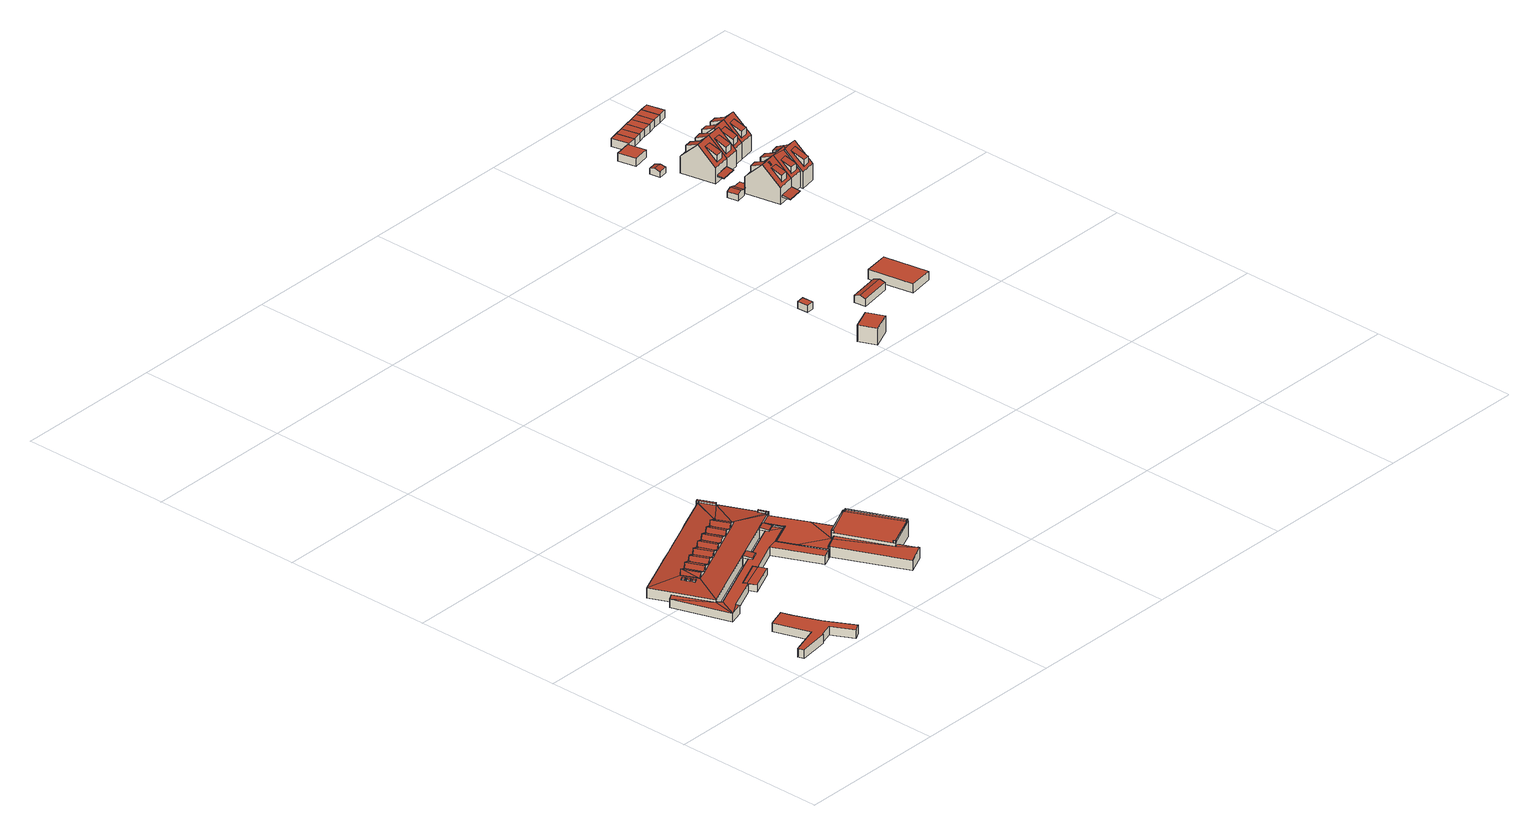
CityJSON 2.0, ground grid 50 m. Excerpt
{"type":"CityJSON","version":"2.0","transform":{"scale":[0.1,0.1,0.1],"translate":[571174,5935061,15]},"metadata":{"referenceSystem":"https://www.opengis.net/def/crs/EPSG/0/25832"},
"CityObjects":{
"building1":{"type":"Building","attributes":{"Grundfläche 2D":"453.579138","Grundhöhe NN":"16.994"},"children":["building1-1","building1-2"],"geometry":[{"type":"Solid","lod":"3","boundaries":[[[[0,1,2,3]],[[4,5,6]],[[5,7,8,9]],[[10,11,12,13]],[[14,15,16]],[[15,17,16]],[[18,19,20,21,22,23,24,0,3,25,4,6,5,9,10,13,16,17,26,27]],[[28,29,15]],[[29,17,15]],[[30,26,17]],[[31,32,33,34,35,36,37,38,39,40,41,42,43]],[[0,24,44,45]],[[1,0,45,46]],[[2,1,46,47]],[[3,2,47,48]],[[49,4,25,3,48,50]],[[7,5,4,49,51]],[[8,7,51,52]],[[9,8,52,53]],[[10,9,53,54]],[[11,10,54,55]],[[12,11,55,56]],[[13,12,56,57]],[[16,13,57,58]],[[14,16,58,59]],[[15,14,59,60]],[[28,15,60,61]],[[29,28,61,62]],[[17,29,62,63]],[[30,17,63,64]],[[26,30,64,65]],[[27,26,65,66]],[[18,27,66,67]],[[20,19,18,67,68]],[[21,20,68,69]],[[24,23,70,44]],[[23,22,21,69,70]],[[33,71,72,73,35,34]],[[73,74,36,35]],[[74,75,37,36]],[[75,76,38,37]],[[76,77,39,38]],[[77,78,40,39]],[[78,79,41,40]],[[79,80,42,41]],[[80,81,43,42]],[[81,82,31,43]],[[82,83,32,31]],[[83,71,33,32]],[[63,62,61,60,59,58,57,56,55,54,53,52,51,49,50,48,47,46,45,44,70,69,68,67,66,65,64]],[[79,78,77,76,75,74,73,72,71,83,82,81,80]]]],"semantics":{"surfaces":[{"type":"RoofSurface"},{"type":"WallSurface"},{"type":"GroundSurface"}],"values":[[0,0,0,0,0,0,0,0,0,0,0,1,1,1,1,1,1,1,1,1,1,1,1,1,1,1,1,1,1,1,1,1,1,1,1,1,1,1,1,1,1,1,1,1,1,1,1,1,1,2,2]]}}]},
"building1-1":{"type":"BuildingInstallation","parents":["building1"],"geometry":[{"type":"MultiSurface","lod":"3","boundaries":[[[84,85,86,87]],[[5,7,84,87]],[[7,8,85,84]],[[85,8,9,88,86]],[[6,5,87,86,88]]],"semantics":{"surfaces":[{"type":"RoofSurface"},{"type":"WallSurface"}],"values":[0,1,1,1,1]}}]},
"building1-2":{"type":"BuildingInstallation","parents":["building1"],"geometry":[{"type":"MultiSurface","lod":"3","boundaries":[[[89,90,91,92]],[[93,10,11,90,89]],[[11,12,91,90]],[[91,12,13,94,92]],[[89,92,94,93]]],"semantics":{"surfaces":[{"type":"RoofSurface"},{"type":"WallSurface"}],"values":[0,1,1,1,1]}}]},
"building2":{"type":"Building","attributes":{"Grundfläche 2D":"40.851846","Grundhöhe NN":"17.596"},"geometry":[{"type":"Solid","lod":"3","boundaries":[[[[18,95,96,24]],[[20,19,18,24,23,22,21]],[[95,18,27]],[[24,96,97,98]],[[23,24,98,99]],[[21,22,23,99,100]],[[20,21,100,101]],[[18,19,20,101,102]],[[27,18,102,103]],[[95,27,103,104]],[[96,95,104,97]],[[104,103,102,101,100,99,98,97]]]],"semantics":{"surfaces":[{"type":"RoofSurface"},{"type":"WallSurface"},{"type":"GroundSurface"}],"values":[[0,0,0,1,1,1,1,1,1,1,1,2]]}}]},
"building3":{"type":"Building","attributes":{"Grundfläche 2D":"1036.701628","Grundhöhe NN":"17.427"},"children":["building3-1","building3-2","building3-3","building3-4","building3-5","building3-6","building3-7","building3-8","building3-9","building3-10","building3-11","building3-12","building3-13"],"geometry":[{"type":"MultiSurface","lod":"3","boundaries":[[[105,106,107,108,109]],[[109,110,111,112,113,114,105]],[[115,116,117]],[[116,118,119]],[[116,119,120]],[[116,120,117]],[[121,120,119]],[[121,119,122]],[[123,124,125,126,121,122,127]],[[128,129,130,116,115]],[[131,129,128,132,133,134,135,136,137,138,139,140,141]],[[135,134,142,143]],[[144,135,143]],[[136,135,145]],[[146,147,148,145,135,144]],[[149,150,151,152,153,154,155,156,157,158,159,160,147,146,161,162]],[[163,164,165,154,153,152]],[[166,167,168,169,170,171,164,163,172,173,174,175,176,177,178,179,180]],[[181,182,183,180,179,178]],[[184,182,181,185,186,187,188]],[[182,184,189]],[[188,190,191,192,193]],[[188,193,194,195]],[[192,196,197,198,199,193]],[[200,201,202,203,204,205,206,207,208,209,210,211,197,196]],[[212,204,213]],[[204,203,213]],[[204,212,214,215,216,217,218]],[[219,220,221,222,215,214,223,224,225,226,227]],[[226,228,227]],[[229,228,226]],[[230,231,232,233,234,229,226]],[[235,236,237,238,239,240,241,242]],[[243,244,245,246]],[[235,242,247,248,249,250,251,252,253,254,255,256,257,258,259,260,261,262,263,243,246,264,265]],[[264,266,267,268]],[[265,264,268,269]],[[270,265,269,268,271,272]],[[273,272,271]],[[274,275,270]],[[276,277,270,275,278]],[[270,277,265]],[[279,280,278]],[[276,278,280,277]],[[281,277,280,282,283,284,285,286,287,245,244,288,289,290,291,292,293,294,295,296,297,298,299,300,301,302,303,304,305,306,307,308,309,310,311,312,313,314,315,316,317,318,319]],[[320,288,244]],[[235,265,277,281,321,236]],[[320,244,243,322]],[[262,108,107,263]],[[261,260,259,128,115,117]],[[144,143,258,257,146]],[[152,151,256,255,163]],[[177,254,253,181,178]],[[213,196,192,191,252,251,214,212]],[[230,226,225,250,249]],[[321,237,236,235,242,235,236]],[[229,234,317,316,228]],[[199,198,205,204,218,217,216,315,314,313,312,311,310,309,308,194,193]],[[167,166,180,183,306,305,304]],[[300,154,165,302,301]],[[299,155,154,300]],[[297,296,295,136,145,148]],[[292,291,290,118,116,130]],[[113,112,111,289,288]],[[320,322,243,263,107,106,105,114,113,288]],[[246,245,323,324]],[[264,246,324,325]],[[266,264,325,326]],[[327,268,267,266,326,328]],[[273,271,268,327,329]],[[272,273,329,330]],[[270,272,330,331]],[[274,270,331,332]],[[278,275,274,332,333]],[[279,278,333,334]],[[280,279,334,335]],[[245,287,286,285,284,283,282,280,335,323]],[[327,328,326,325,324,323,335,334,333,332,331,330,329]]],"semantics":{"surfaces":[{"type":"RoofSurface"},{"type":"WallSurface"},{"type":"GroundSurface"}],"values":[0,0,0,0,0,0,0,0,0,0,0,0,0,0,0,0,0,0,0,0,0,0,0,0,0,0,0,0,0,0,0,0,0,0,0,0,0,0,0,0,0,0,0,0,0,0,0,0,1,1,1,1,1,1,1,1,1,1,1,1,1,1,1,1,1,1,1,1,1,1,1,1,1,1,1,1,1,2]}}]},
"building3-1":{"type":"BuildingInstallation","parents":["building3"],"geometry":[{"type":"MultiSurface","lod":"3","boundaries":[[[336,337,338,339]],[[339,338,340,341]],[[336,339,341,342]],[[337,336,342,343]],[[338,337,343,340]]],"semantics":{"surfaces":[{"type":"RoofSurface"},{"type":"WallSurface"}],"values":[0,1,1,1,1]}}]},
"building3-2":{"type":"BuildingInstallation","parents":["building3"],"geometry":[{"type":"MultiSurface","lod":"3","boundaries":[[[344,345,346,347]],[[347,346,348,349]],[[349,350,344,347]],[[345,344,350,351]],[[351,348,346,345]]],"semantics":{"surfaces":[{"type":"RoofSurface"},{"type":"WallSurface"}],"values":[0,1,1,1,1]}}]},
"building3-3":{"type":"BuildingInstallation","parents":["building3"],"geometry":[{"type":"MultiSurface","lod":"3","boundaries":[[[196,352,200]],[[200,352,353,354,201]],[[355,209,208,356]],[[355,357,211,210,209]],[[211,357,197]],[[358,357,355]],[[198,197,357]],[[205,358,355,356,207,206]],[[213,352,196]],[[203,353,352,213]],[[201,354,353,203,202]],[[207,356,208]],[[198,357,205]],[[357,358,205]]],"semantics":{"surfaces":[{"type":"RoofSurface"},{"type":"WallSurface"}],"values":[0,0,0,0,0,0,0,1,1,1,1,1,1,1]}}]},
"building3-4":{"type":"BuildingInstallation","parents":["building3"],"geometry":[{"type":"MultiSurface","lod":"3","boundaries":[[[359,360,361,362]],[[362,361,363,364]],[[359,362,364,365]],[[360,359,365,366]],[[361,360,366,363]]],"semantics":{"surfaces":[{"type":"RoofSurface"},{"type":"WallSurface"}],"values":[0,1,1,1,1]}}]},
"building3-5":{"type":"BuildingInstallation","parents":["building3"],"geometry":[{"type":"MultiSurface","lod":"3","boundaries":[[[146,367,161]],[[162,161,367,368,369]],[[370,159,158,371]],[[372,160,159,370]],[[160,372,147]],[[373,372,370]],[[148,147,372]],[[367,146,257,256,151]],[[149,369,368,367,151,150]],[[149,162,369]],[[158,157,371]],[[155,373,370,371,157,156]],[[148,372,373,155,299,298,297]]],"semantics":{"surfaces":[{"type":"RoofSurface"},{"type":"WallSurface"}],"values":[0,0,0,0,0,0,0,1,1,1,1,1,1]}}]},
"building3-6":{"type":"BuildingInstallation","parents":["building3"],"geometry":[{"type":"MultiSurface","lod":"3","boundaries":[[[214,374,223]],[[375,223,374]],[[376,221,220,377]],[[378,222,221,376]],[[222,378,215]],[[379,378,376]],[[216,215,378]],[[374,214,251,250,225]],[[224,375,374,225]],[[224,223,375]],[[220,219,377]],[[228,379,376,377,219,227]],[[378,379,228,316,315,216]]],"semantics":{"surfaces":[{"type":"RoofSurface"},{"type":"WallSurface"}],"values":[0,0,0,0,0,0,0,1,1,1,1,1,1]}}]},
"building3-7":{"type":"BuildingInstallation","parents":["building3"],"geometry":[{"type":"MultiSurface","lod":"3","boundaries":[[[128,380,132]],[[381,382,133,132,380]],[[383,131,141,384]],[[131,383,129]],[[383,384,385,386,387]],[[388,387,386]],[[130,129,383]],[[380,128,259,258,143]],[[134,382,381,380,143,142]],[[134,133,382]],[[385,384,141,140,139]],[[386,385,139,138]],[[386,138,137]],[[388,386,137,136]],[[292,130,383,387,388,136,295,294,293]]],"semantics":{"surfaces":[{"type":"RoofSurface"},{"type":"WallSurface"}],"values":[0,0,0,0,0,0,0,1,1,1,1,1,1,1,1]}}]},
"building3-8":{"type":"BuildingInstallation","parents":["building3"],"geometry":[{"type":"MultiSurface","lod":"3","boundaries":[[[389,390,391,392,393,394,395,396,397]],[[279,280,398,392,391,390]],[[394,393,392,398,276,399]],[[395,394,399,400]],[[400,270,274,397,396,395]],[[274,275,278,389,397]],[[278,279,390,389]]],"semantics":{"surfaces":[{"type":"RoofSurface"},{"type":"WallSurface"}],"values":[0,1,1,1,1,1,1]}}]},
"building3-9":{"type":"BuildingInstallation","parents":["building3"],"geometry":[{"type":"MultiSurface","lod":"3","boundaries":[[[181,401,185]],[[402,186,185,401,403]],[[404,184,405]],[[404,406,189,184]],[[182,189,406]],[[405,407,405,404]],[[406,404,408]],[[183,182,406]],[[401,181,253,252,191]],[[187,402,403,401,191,190]],[[187,186,402]],[[405,184,188,407]],[[407,188,405]],[[194,408,404,405,188,195]],[[183,406,408,194,308,307,306]]],"semantics":{"surfaces":[{"type":"RoofSurface"},{"type":"WallSurface"}],"values":[0,0,0,0,0,0,0,0,1,1,1,1,1,1,1]}}]},
"building3-10":{"type":"BuildingInstallation","parents":["building3"],"geometry":[{"type":"MultiSurface","lod":"3","boundaries":[[[409,410,411,412,239,413,238,414,415,416,417,234,233,232,231,230]],[[410,409,230,249,248,247]],[[411,410,247,242]],[[240,239,412,411,242,241]],[[413,239,238]],[[414,238,237]],[[319,416,415,414,237,321,281]],[[234,417,416,319,318,317]]],"semantics":{"surfaces":[{"type":"RoofSurface"},{"type":"WallSurface"}],"values":[0,1,1,1,1,1,1,1]}}]},
"building3-11":{"type":"BuildingInstallation","parents":["building3"],"geometry":[{"type":"MultiSurface","lod":"3","boundaries":[[[418,419,108]],[[418,420,421,419]],[[108,419,422,110,109]],[[423,424,422]],[[424,110,422]],[[425,426,423]],[[426,427,423]],[[424,423,427]],[[110,424,111]],[[123,422,419,125,124]],[[418,108,262,261,117]],[[121,421,420,418,117,120]],[[126,125,419,421,121]],[[122,425,423,422,123,127]],[[426,425,122,119]],[[427,426,119,118]],[[424,427,118,290,289,111]]],"semantics":{"surfaces":[{"type":"RoofSurface"},{"type":"WallSurface"}],"values":[0,0,0,0,0,0,0,0,0,1,1,1,1,1,1,1,1]}}]},
"building3-12":{"type":"BuildingInstallation","parents":["building3"],"geometry":[{"type":"MultiSurface","lod":"3","boundaries":[[[163,428,172]],[[172,428,429,430,431,173]],[[432,170,169,433]],[[434,171,170,432]],[[171,434,164]],[[435,434,432]],[[165,164,434]],[[428,163,255,254,177]],[[175,430,429,428,177,176]],[[173,431,430,175,174]],[[169,168,433]],[[435,432,433,168,167]],[[165,434,435,167,304,303,302]]],"semantics":{"surfaces":[{"type":"RoofSurface"},{"type":"WallSurface"}],"values":[0,0,0,0,0,0,0,1,1,1,1,1,1]}}]},
"building3-13":{"type":"BuildingInstallation","parents":["building3"],"geometry":[{"type":"MultiSurface","lod":"3","boundaries":[[[436,437,438,439,440,441,442,443]],[[444,269,440,439]],[[269,445,441,440]],[[445,264,266,443,442,441]],[[266,267,268,437,436,443]],[[271,273,438,437,268]],[[438,273,272,444,439]]],"semantics":{"surfaces":[{"type":"RoofSurface"},{"type":"WallSurface"}],"values":[0,1,1,1,1,1,1]}}]},
"building4":{"type":"Building","attributes":{"Grundfläche 2D":"224.686637","Grundhöhe NN":"17.541"},"children":["building4-1"],"geometry":[{"type":"Solid","lod":"3","boundaries":[[[[446,447,448]],[[449,450,451,446]],[[451,452,453,446]],[[454,455,456,457,458,447,446,453,459,460]],[[461,459,453]],[[449,446,448,462,463]],[[450,449,463,464]],[[451,450,464,465]],[[452,451,465,466]],[[467,453,452,466]],[[461,453,467,468]],[[460,459,461,468,469]],[[454,460,469,470]],[[455,454,470,471]],[[457,456,455,471,472]],[[458,457,472,473]],[[447,458,473,474]],[[448,447,474,462]],[[467,466,465,464,463,462,474,473,472,471,470,469,468]]]],"semantics":{"surfaces":[{"type":"RoofSurface"},{"type":"WallSurface"},{"type":"GroundSurface"}],"values":[[0,0,0,0,0,1,1,1,1,1,1,1,1,1,1,1,1,1,2]]}}]},
"building4-1":{"type":"BuildingInstallation","parents":["building4"],"geometry":[{"type":"MultiSurface","lod":"3","boundaries":[[[475,476,477,478,479,480,481,482]],[[456,457,479,478]],[[457,458,480,479]],[[458,447,481,480]],[[447,483,482,481]],[[483,484,475,482]],[[484,485,486,456,478,477,476,475]]],"semantics":{"surfaces":[{"type":"RoofSurface"},{"type":"WallSurface"}],"values":[0,1,1,1,1,1,1]}}]},
"building5":{"type":"Building","attributes":{"Grundfläche 2D":"393.272230","Grundhöhe NN":"17.374"},"children":["building5-1","building5-2"],"geometry":[{"type":"Solid","lod":"3","boundaries":[[[[487,488,489,490,491,492,493,494,495,496,497,498,499]],[[496,495,494,493,500,501]],[[502,503,504,505,506,507,508,509]],[[510,511,508,507]],[[512,506,505,504]],[[513,503,502]],[[514,504,503]],[[506,512,504,490,489,488,487,499,515,516]],[[517,518,492,491,490,504,514,519]],[[493,492,518,520]],[[500,493,520,521]],[[501,500,521,522]],[[496,501,522,523]],[[497,496,523,524]],[[515,499,498,497,524,525]],[[507,506,516,526]],[[527,511,510,507,526,528]],[[508,511,527,529]],[[509,508,529,530]],[[502,509,530,531]],[[513,502,531,532]],[[503,513,532,533]],[[514,503,533,519]],[[520,518,517,519,533,532,531,530,529,527,528,526,516,515,525,524,523,522,521]]]],"semantics":{"surfaces":[{"type":"RoofSurface"},{"type":"WallSurface"},{"type":"GroundSurface"}],"values":[[0,0,0,0,0,0,0,1,1,1,1,1,1,1,1,1,1,1,1,1,1,1,1,2]]}}]},
"building5-1":{"type":"BuildingInstallation","parents":["building5"],"geometry":[{"type":"MultiSurface","lod":"3","boundaries":[[[534,535,536,537,538,539,540,541,542,543,544]],[[545,546,537,536]],[[547,537,546]],[[548,549,550,547,546,551,552,553,554,555,556,557,558,559]],[[499,487,542,541]],[[487,560,543,542]],[[561,544,543,560]],[[544,561,562,535,534]],[[536,535,562,563]],[[546,545,536,563,495,564]],[[551,546,564,565]],[[551,565,494,552]],[[553,552,494,566]],[[554,553,566,567]],[[567,568,555,554]],[[556,555,568,569]],[[569,489,557,556]],[[489,490,558,557]],[[491,492,548,559,558,490]],[[492,493,549,548]],[[493,500,550,549]],[[500,501,547,550]],[[501,496,537,547]],[[496,497,538,537]],[[538,497,498,499,541,540,539]]],"semantics":{"surfaces":[{"type":"RoofSurface"},{"type":"WallSurface"}],"values":[0,0,0,0,1,1,1,1,1,1,1,1,1,1,1,1,1,1,1,1,1,1,1,1,1]}}]},
"building5-2":{"type":"BuildingInstallation","parents":["building5"],"geometry":[{"type":"MultiSurface","lod":"3","boundaries":[[[570,571,572,573,512,506,574,575]],[[505,512,573]],[[507,574,506]],[[511,570,575,574,507,510]],[[511,508,571,570]],[[508,576,572,571]],[[576,505,573,572]]],"semantics":{"surfaces":[{"type":"RoofSurface"},{"type":"WallSurface"}],"values":[0,1,1,1,1,1,1]}}]},
"building6":{"type":"Building","attributes":{"Grundfläche 2D":"45.054805","Grundhöhe NN":"16.173"},"geometry":[{"type":"Solid","lod":"3","boundaries":[[[[577,578,579,580]],[[581,582,580,579]],[[582,583,577,580]],[[583,584,578,577]],[[584,581,579,578]],[[584,583,582,581]]]],"semantics":{"surfaces":[{"type":"RoofSurface"},{"type":"WallSurface"},{"type":"GroundSurface"}],"values":[[0,1,1,1,1,2]]}}]},
"building7":{"type":"Building","attributes":{"Grundfläche 2D":"8.907882","Grundhöhe NN":"16.092"},"geometry":[{"type":"Solid","lod":"3","boundaries":[[[[585,586,587,588]],[[589,590,588,587]],[[590,591,585,588]],[[591,592,586,585]],[[592,589,587,586]],[[592,591,590,589]]]],"semantics":{"surfaces":[{"type":"RoofSurface"},{"type":"WallSurface"},{"type":"GroundSurface"}],"values":[[0,1,1,1,1,2]]}}]},
"building8":{"type":"Building","attributes":{"Grundfläche 2D":"41.362117","Grundhöhe NN":"16.109"},"geometry":[{"type":"Solid","lod":"3","boundaries":[[[[593,594,595,596]],[[597,593,596,598]],[[598,596,595,599,600]],[[597,598,600,601]],[[594,593,597,601,602]],[[595,594,602,599]],[[600,599,602,601]]]],"semantics":{"surfaces":[{"type":"RoofSurface"},{"type":"WallSurface"},{"type":"GroundSurface"}],"values":[[0,0,1,1,1,1,2]]}}]},
"building9":{"type":"Building","attributes":{"Grundfläche 2D":"129.095328","Grundhöhe NN":"16.063"},"geometry":[{"type":"Solid","lod":"3","boundaries":[[[[603,604,605,606]],[[607,608,606,605]],[[608,609,603,606]],[[609,610,604,603]],[[610,607,605,604]],[[610,609,608,607]]]],"semantics":{"surfaces":[{"type":"RoofSurface"},{"type":"WallSurface"},{"type":"GroundSurface"}],"values":[[0,1,1,1,1,2]]}}]},
"building10":{"type":"Building","attributes":{"Grundfläche 2D":"12.841566","Grundhöhe NN":"15.906"},"children":["building10-1"],"geometry":[{"type":"Solid","lod":"3","boundaries":[[[[611,612,613,614,615,616]],[[617,618,615,614]],[[619,620,613,612,611,616,621]],[[617,614,613,620,622]],[[618,617,622,623]],[[616,615,618,623,621]],[[620,619,621,623,622]]]],"semantics":{"surfaces":[{"type":"RoofSurface"},{"type":"WallSurface"},{"type":"GroundSurface"}],"values":[[0,0,1,1,1,1,2]]}}]},
"building10-1":{"type":"BuildingInstallation","parents":["building10"],"geometry":[{"type":"MultiSurface","lod":"3","boundaries":[[[612,611,624,625,626,627]],[[628,629,627,626]],[[629,630,612,627]],[[630,631,611,612]],[[631,632,624,611]],[[632,633,625,624]],[[633,628,626,625]],[[633,632,631,630,629,628]]],"semantics":{"surfaces":[{"type":"RoofSurface"},{"type":"WallSurface"},{"type":"OuterCeilingSurface"}],"values":[0,1,1,1,1,1,1,2]}}]},
"building11":{"type":"Building","attributes":{"Grundfläche 2D":"10.653295","Grundhöhe NN":"15.679"},"geometry":[{"type":"Solid","lod":"3","boundaries":[[[[634,635,636,637]],[[638,634,637,639]],[[639,637,636,640,641]],[[638,639,641,642]],[[635,634,638,642,643]],[[636,635,643,640]],[[641,640,643,642]]]],"semantics":{"surfaces":[{"type":"RoofSurface"},{"type":"WallSurface"},{"type":"GroundSurface"}],"values":[[0,0,1,1,1,1,2]]}}]},
"building12":{"type":"Building","attributes":{"Grundfläche 2D":"72.503650","Grundhöhe NN":"15.906"},"children":["building12-1","building12-2","building12-3"],"geometry":[{"type":"Solid","lod":"3","boundaries":[[[[644,645,646,647,648,649]],[[650,651,652,653,654,655,656,657]],[[658,659,657,656,655,654,660,661],[644,662,663,664,647,646,645]],[[648,647,664,663]],[[663,662,649,648]],[[662,644,649]],[[653,652,651,650,665,666,667]],[[660,654,653,667,668]],[[625,658,661,660,668,669,633]],[[657,659,658,625,633,669,670,665,650]],[[665,670,669,668,667,666]]]],"semantics":{"surfaces":[{"type":"RoofSurface"},{"type":"WallSurface"},{"type":"GroundSurface"}],"values":[[0,0,0,1,1,1,1,1,1,1,2]]}}]},
"building12-1":{"type":"BuildingInstallation","parents":["building12"],"geometry":[{"type":"MultiSurface","lod":"3","boundaries":[[[671,672,673,674]],[[675,676,674,673]],[[671,674,676,677]],[[677,678,672,671]],[[673,672,678,675]]],"semantics":{"surfaces":[{"type":"RoofSurface"},{"type":"WallSurface"}],"values":[0,1,1,1,1]}}]},
"building12-2":{"type":"BuildingInstallation","parents":["building12"],"geometry":[{"type":"MultiSurface","lod":"3","boundaries":[[[679,680,681,682,683,684]],[[685,686,682,681]],[[686,683,682]],[[685,681,680]]],"semantics":{"surfaces":[{"type":"RoofSurface"},{"type":"WallSurface"}],"values":[0,1,1,1]}}]},
"building12-3":{"type":"BuildingInstallation","parents":["building12"],"geometry":[{"type":"MultiSurface","lod":"3","boundaries":[[[687,688,689,690]],[[691,692,690,689]],[[692,693,687,690]],[[693,694,688,687]],[[694,691,689,688]],[[694,693,692,691]]],"semantics":{"surfaces":[{"type":"RoofSurface"},{"type":"WallSurface"},{"type":"OuterCeilingSurface"}],"values":[0,1,1,1,1,2]}}]},
"building13":{"type":"Building","attributes":{"Grundfläche 2D":"33.913403","Grundhöhe NN":"15.798"},"geometry":[{"type":"Solid","lod":"3","boundaries":[[[[695,696,697,698]],[[699,700,698,697]],[[700,701,695,698]],[[701,702,696,695]],[[702,699,697,696]],[[702,701,700,699]]]],"semantics":{"surfaces":[{"type":"RoofSurface"},{"type":"WallSurface"},{"type":"GroundSurface"}],"values":[[0,1,1,1,1,2]]}}]},
"building14":{"type":"Building","attributes":{"Grundfläche 2D":"71.612826","Grundhöhe NN":"15.870"},"children":["building14-1"],"geometry":[{"type":"Solid","lod":"3","boundaries":[[[[703,704,705,706]],[[707,708,709,710]],[[711,712,713,714],[715,716,708,707]],[[717,713,712,718],[704,719,720,705]],[[706,705,720]],[[703,706,720,719]],[[719,704,703]],[[710,709,716,715]],[[710,715,707]],[[708,716,709]],[[718,712,711,721,722]],[[717,718,722,723]],[[714,713,717,723,724]],[[711,714,724,721]],[[722,721,724,723]]]],"semantics":{"surfaces":[{"type":"RoofSurface"},{"type":"WallSurface"},{"type":"GroundSurface"}],"values":[[0,0,0,0,1,1,1,1,1,1,1,1,1,1,2]]}}]},
"building14-1":{"type":"BuildingInstallation","parents":["building14"],"geometry":[{"type":"MultiSurface","lod":"3","boundaries":[[[725,726,727,728]],[[726,725,729,730]],[[727,726,730,731]],[[728,727,731,732]],[[725,728,732,729]],[[730,729,732,731]]],"semantics":{"surfaces":[{"type":"RoofSurface"},{"type":"WallSurface"},{"type":"OuterCeilingSurface"}],"values":[0,1,1,1,1,2]}}]},
"building15":{"type":"Building","attributes":{"Grundfläche 2D":"64.019441","Grundhöhe NN":"15.957"},"children":["building15-1"],"geometry":[{"type":"Solid","lod":"3","boundaries":[[[[733,734,735,736,737]],[[654,653,738,739,740]],[[740,741,742,743,654]],[[654,743,742,744,660],[736,745,746,747,733,737]],[[734,733,747]],[[747,746,735,734]],[[736,735,746,745]],[[738,653,748,749]],[[740,739,738,749,750]],[[741,740,750,751]],[[744,742,741,751,752]],[[660,744,752,753]],[[748,653,654,660,753]],[[748,753,752,751,750,749]]]],"semantics":{"surfaces":[{"type":"RoofSurface"},{"type":"WallSurface"},{"type":"GroundSurface"}],"values":[[0,0,0,0,1,1,1,1,1,1,1,1,1,2]]}}]},
"building15-1":{"type":"BuildingInstallation","parents":["building15"],"geometry":[{"type":"MultiSurface","lod":"3","boundaries":[[[754,755,756,757]],[[758,759,756,755]],[[756,759,757]],[[754,758,755]]],"semantics":{"surfaces":[{"type":"RoofSurface"},{"type":"WallSurface"}],"values":[0,1,1,1]}}]},
"building16":{"type":"Building","attributes":{"Grundfläche 2D":"17.987522","Grundhöhe NN":"15.798"},"geometry":[{"type":"Solid","lod":"3","boundaries":[[[[760,761,762,763]],[[764,765,763,762]],[[765,766,760,763]],[[766,767,761,760]],[[767,764,762,761]],[[767,766,765,764]]]],"semantics":{"surfaces":[{"type":"RoofSurface"},{"type":"WallSurface"},{"type":"GroundSurface"}],"values":[[0,1,1,1,1,2]]}}]},
"building17":{"type":"Building","attributes":{"Grundfläche 2D":"56.440950","Grundhöhe NN":"15.967"},"geometry":[{"type":"Solid","lod":"3","boundaries":[[[[768,769,770,771]],[[772,773,774,775]],[[776,713,717,777],[778,768,771,779]],[[713,776,780,781,782,783,784,714],[785,773,772,786]],[[768,778,769]],[[770,769,778,779]],[[770,779,771]],[[785,786,775,774]],[[786,772,775]],[[785,774,773]],[[777,717,787,788]],[[780,776,777,788,789]],[[781,780,789,790]],[[791,792,784,783,782,781,790,793]],[[714,784,792,794]],[[787,717,713,714,794]],[[787,794,792,791,793,790,789,788]]]],"semantics":{"surfaces":[{"type":"RoofSurface"},{"type":"WallSurface"},{"type":"GroundSurface"}],"values":[[0,0,0,0,1,1,1,1,1,1,1,1,1,1,1,1,2]]}}]},
"building18":{"type":"Building","attributes":{"Grundfläche 2D":"17.699490","Grundhöhe NN":"15.963"},"geometry":[{"type":"Solid","lod":"3","boundaries":[[[[795,796,760,763]],[[797,798,763,760]],[[798,799,795,763]],[[799,800,796,795]],[[800,797,760,796]],[[800,799,798,797]]]],"semantics":{"surfaces":[{"type":"RoofSurface"},{"type":"WallSurface"},{"type":"GroundSurface"}],"values":[[0,1,1,1,1,2]]}}]},
"building19":{"type":"Building","attributes":{"Grundfläche 2D":"60.143160","Grundhöhe NN":"15.950"},"geometry":[{"type":"Solid","lod":"3","boundaries":[[[[801,802,803,804,805,806]],[[807,808,809,810]],[[811,812,813,814,815],[816,817,818,819,820,803,802]],[[741,821,815]],[[815,821,811]],[[822,823,811,821,824],[825,826,810,809]],[[741,740,824,821]],[[819,804,803,820]],[[819,818,805,804]],[[818,817,816,802,801,806,805]],[[808,807,826,825]],[[825,809,808]],[[807,810,826]],[[741,815,814,827,828]],[[740,741,828,829]],[[822,824,740,829,830]],[[823,822,830,831]],[[813,812,811,823,831,832]],[[814,813,832,827]],[[827,832,831,830,829,828]]]],"semantics":{"surfaces":[{"type":"RoofSurface"},{"type":"WallSurface"},{"type":"GroundSurface"}],"values":[[0,0,0,0,0,0,0,1,1,1,1,1,1,1,1,1,1,1,1,2]]}}]},
"building20":{"type":"Building","attributes":{"Grundfläche 2D":"56.469207","Grundhöhe NN":"15.923"},"geometry":[{"type":"Solid","lod":"3","boundaries":[[[[833,834,835,836]],[[837,838,839,840]],[[841,842,843,844,845,846,847],[848,849,839,838]],[[850,851,852,847,846,845],[853,854,836,835]],[[834,833,854,853]],[[835,834,853]],[[833,836,854]],[[839,849,840]],[[837,840,849,848]],[[837,848,838]],[[844,843,855,856]],[[850,845,844,856,857]],[[851,850,857,858]],[[859,860,841,847,852,851,858,861]],[[842,841,860,862]],[[843,842,862,855]],[[862,860,859,861,858,857,856,855]]]],"semantics":{"surfaces":[{"type":"RoofSurface"},{"type":"WallSurface"},{"type":"GroundSurface"}],"values":[[0,0,0,0,1,1,1,1,1,1,1,1,1,1,1,1,2]]}}]},
"building21":{"type":"Building","attributes":{"Grundfläche 2D":"17.974560","Grundhöhe NN":"15.955"},"geometry":[{"type":"Solid","lod":"3","boundaries":[[[[863,796,795,864]],[[799,865,864,795]],[[865,866,863,864]],[[866,800,796,863]],[[800,799,795,796]],[[800,866,865,799]]]],"semantics":{"surfaces":[{"type":"RoofSurface"},{"type":"WallSurface"},{"type":"GroundSurface"}],"values":[[0,1,1,1,1,2]]}}]},
"building22":{"type":"Building","attributes":{"Grundfläche 2D":"17.707103","Grundhöhe NN":"15.950"},"geometry":[{"type":"Solid","lod":"3","boundaries":[[[[867,868,863,864]],[[869,870,864,863]],[[870,871,867,864]],[[871,872,868,867]],[[872,869,863,868]],[[872,871,870,869]]]],"semantics":{"surfaces":[{"type":"RoofSurface"},{"type":"WallSurface"},{"type":"GroundSurface"}],"values":[[0,1,1,1,1,2]]}}]},
"building23":{"type":"Building","attributes":{"Grundfläche 2D":"62.367220","Grundhöhe NN":"15.896"},"geometry":[{"type":"Solid","lod":"3","boundaries":[[[[873,874,875,876]],[[877,878,879,880]],[[881,882,845,844],[878,883,884,879]],[[845,882,885,850],[873,886,887,874]],[[876,875,887,886]],[[886,873,876]],[[875,874,887]],[[884,880,879]],[[884,883,877,880]],[[883,878,877]],[[844,845,850,857,856]],[[881,844,856,888]],[[885,882,881,888,889]],[[850,885,889,857]],[[856,857,889,888]]]],"semantics":{"surfaces":[{"type":"RoofSurface"},{"type":"WallSurface"},{"type":"GroundSurface"}],"values":[[0,0,0,0,1,1,1,1,1,1,1,1,1,1,2]]}}]},
"building24":{"type":"Building","attributes":{"Grundfläche 2D":"17.709683","Grundhöhe NN":"15.937"},"geometry":[{"type":"Solid","lod":"3","boundaries":[[[[890,891,868,867]],[[872,871,867,868]],[[871,892,890,867]],[[892,893,891,890]],[[893,872,868,891]],[[893,892,871,872]]]],"semantics":{"surfaces":[{"type":"RoofSurface"},{"type":"WallSurface"},{"type":"GroundSurface"}],"values":[[0,1,1,1,1,2]]}}]},
"building25":{"type":"Building","attributes":{"Grundfläche 2D":"17.707104","Grundhöhe NN":"15.937"},"geometry":[{"type":"Solid","lod":"3","boundaries":[[[[894,895,891,890]],[[893,892,890,891]],[[892,896,894,890]],[[896,897,895,894]],[[897,893,891,895]],[[897,896,892,893]]]],"semantics":{"surfaces":[{"type":"RoofSurface"},{"type":"WallSurface"},{"type":"GroundSurface"}],"values":[[0,1,1,1,1,2]]}}]},
"building26":{"type":"Building","attributes":{"Grundfläche 2D":"18.394212","Grundhöhe NN":"15.943"},"geometry":[{"type":"Solid","lod":"3","boundaries":[[[[898,895,894,899]],[[896,900,899,894]],[[900,901,898,899]],[[901,897,895,898]],[[897,896,894,895]],[[897,901,900,896]]]],"semantics":{"surfaces":[{"type":"RoofSurface"},{"type":"WallSurface"},{"type":"GroundSurface"}],"values":[[0,1,1,1,1,2]]}}]}
},
"vertices":[
[423,487,49],[491,336,49],[521,349,49],[455,496,49],[526,527,49],[512,557,48],[492,548,48],[500,584,48],[473,572,48],[480,556,48],[362,503,48],[355,519,48],[327,506,48],[333,491,48],[101,405,48],[95,402,48],[108,389,48],[81,326,49],[231,403,49],[229,407,49],[225,415,49],[312,454,49],[316,446,49],[317,442,49],[319,440,49],[456,496,49],[122,351,49],[231,400,49],[40,526,48],[20,513,49],[127,340,49],[67,40,49],[165,55,49],[164,56,49],[170,58,49],[210,72,49],[247,0,49],[271,14,49],[219,110,49],[185,193,49],[175,226,49],[117,207,49],[155,89,49],[61,59,49],[319,440,20],[423,487,20],[491,336,20],[521,349,20],[455,496,20],[526,527,20],[456,496,20],[500,584,20],[473,572,20],[480,556,20],[362,503,20],[355,519,20],[327,506,20],[333,491,20],[108,389,20],[101,405,20],[95,402,20],[40,526,20],[20,513,20],[81,326,20],[127,340,20],[122,351,20],[231,400,20],[231,403,20],[225,415,20],[312,454,20],[317,442,20],[164,56,20],[170,58,20],[210,72,20],[247,0,20],[271,14,20],[219,110,20],[185,193,20],[175,226,20],[117,207,20],[155,89,20],[61,59,20],[67,40,20],[165,55,20],
[500,584,56],[473,572,56],[485,545,52],[512,557,52],[485,545,48],
[367,492,52],[355,519,56],[327,506,56],[339,479,52],[367,492,48],[339,479,48],
[242,376,49],[330,415,49],[330,415,26],[319,440,26],[317,442,26],[312,454,26],[225,415,26],[231,403,26],[231,400,26],[242,376,26],
[144,510,63],[144,509,63],[145,507,63],[151,510,79],[128,560,79],[126,563,79],[126,565,79],[120,562,64],[120,562,63],[121,561,63],[180,523,63],[156,578,63],[180,522,63],[155,578,63],[155,576,63],[179,524,63],[178,526,63],[157,574,63],[130,562,77],[133,557,77],[152,514,77],[176,525,64],[155,573,64],[186,525,79],[162,579,79],[162,581,79],[165,581,78],[194,532,75],[194,533,75],[214,542,64],[194,590,63],[191,594,64],[191,593,64],[191,592,64],[193,590,64],[191,589,65],[172,581,75],[215,540,64],[215,538,64],[217,539,63],[193,595,63],[223,542,79],[199,596,79],[198,597,79],[251,558,64],[252,556,64],[252,555,64],[254,556,63],[231,607,63],[230,611,63],[228,610,64],[228,609,64],[229,606,64],[210,597,74],[210,598,74],[202,598,78],[232,549,74],[231,549,74],[260,558,79],[236,612,79],[236,614,79],[266,627,64],[265,627,64],[267,623,64],[248,614,74],[247,615,74],[239,614,78],[270,565,74],[269,566,74],[288,574,64],[288,575,64],[289,572,64],[289,571,64],[292,572,63],[269,624,63],[267,628,63],[298,575,79],[274,629,79],[273,631,79],[282,630,75],[304,581,76],[304,582,76],[326,592,64],[304,640,64],[277,631,78],[327,589,64],[327,588,64],[328,589,63],[304,644,63],[303,644,64],[303,642,64],[335,592,79],[311,646,79],[310,647,79],[305,645,67],[341,598,75],[340,598,75],[361,607,64],[362,608,64],[340,661,63],[339,660,64],[340,659,64],[341,656,64],[319,646,75],[319,647,75],[315,647,77],[314,647,78],[365,605,63],[364,605,64],[371,608,79],[347,662,79],[347,663,79],[342,661,67],[341,661,65],[378,672,64],[356,662,75],[356,663,75],[350,663,78],[377,614,75],[399,624,64],[400,621,64],[402,622,63],[376,675,64],[376,676,64],[377,677,63],[408,624,79],[407,625,79],[406,628,79],[386,672,79],[383,680,79],[436,642,63],[436,643,63],[415,690,63],[388,677,78],[409,629,78],[429,638,67],[432,639,66],[437,642,63],[144,509,62],[120,561,62],[10,593,57],[95,402,57],[438,638,62],[411,626,62],[408,624,62],[400,621,62],[371,608,62],[327,588,62],[298,575,62],[289,571,62],[260,558,62],[252,555,62],[223,542,62],[215,538,62],[186,525,62],[180,523,62],[180,522,62],[151,510,62],[145,507,62],[541,602,57],[437,643,63],[542,601,57],[546,603,57],[549,604,57],[542,607,57],[484,747,57],[547,609,57],[536,632,57],[537,632,57],[485,748,57],[464,794,57],[458,792,57],[415,692,62],[462,800,57],[453,796,57],[455,792,57],[414,692,62],[349,745,57],[310,727,57],[236,694,57],[201,678,57],[161,661,57],[125,644,57],[120,562,62],[126,565,62],[155,578,62],[156,578,62],[162,581,62],[165,582,62],[190,594,62],[191,594,62],[193,595,62],[198,597,62],[201,599,62],[228,610,62],[230,611,62],[231,612,62],[236,614,62],[239,615,62],[265,627,62],[266,627,62],[273,631,62],[276,632,62],[303,644,62],[304,644,62],[305,645,62],[339,660,62],[340,661,62],[341,661,62],[342,661,62],[347,663,62],[376,676,62],[383,680,62],[413,693,62],[414,693,62],[121,561,62],[415,690,62],[144,510,62],[10,593,24],[95,402,24],[541,602,24],[542,601,24],[549,604,24],[546,603,24],[537,632,24],[536,632,24],[484,747,24],[485,748,24],[462,800,24],[453,796,24],[455,792,24],
[124,524,65],[120,534,65],[111,530,65],[115,520,65],[111,530,61],[115,520,61],[124,524,62],[120,534,62],
[131,510,65],[127,519,65],[118,515,65],[122,506,65],[118,515,61],[122,506,61],[131,510,62],[127,519,62],
[364,605,65],[362,608,65],[361,607,65],[340,659,65],[341,656,65],[313,649,78],[339,660,65],
[109,535,65],[118,539,65],[114,548,65],[105,544,65],[114,548,62],[105,544,61],[109,535,61],[118,539,62],
[252,555,65],[252,556,65],[251,558,65],[228,609,65],[229,606,65],[201,599,78],[228,610,65],
[400,621,65],[399,624,65],[376,675,65],[378,672,65],[349,665,78],[376,676,65],
[215,538,65],[215,540,65],[214,542,65],[165,582,78],[191,589,66],[193,590,65],[191,592,65],[190,594,65],[191,594,65],
[462,800,63],[453,796,63],[455,792,63],[456,790,63],[458,792,63],[459,792,63],[479,745,63],[484,747,63],[485,748,63],[456,790,57],[459,792,57],[479,745,57],
[327,588,65],[326,592,65],[327,589,65],[303,642,65],[304,640,65],[276,632,78],[305,640,65],[303,644,65],
[411,626,78],[438,638,64],[437,642,64],[430,638,68],[391,669,78],[415,690,64],[414,692,64],[414,693,64],[413,693,64],
[180,522,64],[152,514,78],[179,524,64],[178,526,64],[130,562,78],[155,573,65],[129,566,77],[157,574,64],[155,576,64],[155,578,64],
[289,571,65],[289,572,65],[288,575,65],[288,574,65],[265,625,65],[267,623,65],[239,615,78],[265,627,65],
[546,603,63],[549,604,63],[537,632,63],[532,630,63],[542,607,63],[540,606,63],[541,602,63],[542,601,63],[532,630,57],[540,606,57],
[483,434,52],[457,494,51],[456,494,51],[521,349,51],[524,351,51],[523,353,51],[574,376,52],[571,384,52],[542,601,51],[541,602,51],[504,586,51],[502,584,51],[528,526,51],[599,487,52],[546,603,51],[633,412,51],[456,494,25],[521,349,25],[524,351,25],[523,353,25],[574,376,25],[571,384,25],[633,412,25],[546,603,25],[542,601,25],[541,602,25],[502,584,25],[528,526,25],[457,494,25],
[532,525,53],[530,529,53],[529,531,53],[504,586,53],[502,584,53],[528,526,53],[457,494,53],[458,492,53],[458,492,51],[532,525,51],[530,529,51],[529,531,51],
[574,376,71],[575,375,71],[647,213,71],[650,206,71],[754,253,75],[756,253,75],[754,257,75],[754,258,75],[678,427,75],[678,428,75],[676,431,75],[675,431,75],[571,384,71],[764,261,75],[687,432,75],[691,151,61],[687,155,61],[650,206,61],[562,369,60],[574,376,61],[523,353,59],[526,349,59],[627,122,59],[524,351,59],[525,348,59],[575,375,61],[689,156,61],[662,211,61],[571,384,24],[574,376,24],[754,253,24],[756,253,24],[662,211,24],[754,257,24],[764,261,24],[687,432,24],[678,428,24],[676,431,24],[675,431,24],[523,353,24],[525,348,24],[524,351,24],[526,349,24],[627,122,24],[691,151,24],[689,156,24],[687,155,24],
[633,411,79],[675,430,79],[677,427,79],[678,428,79],[676,431,79],[675,431,79],[633,412,79],[571,384,78],[574,376,78],[575,377,78],[572,383,78],[678,427,79],[686,430,79],[687,432,79],[756,253,79],[754,257,79],[764,261,79],[762,262,79],[754,258,79],[752,257,79],[754,254,79],[651,208,79],[648,213,79],[647,213,79],[650,206,79],[754,253,79],[575,377,71],[572,383,71],[675,430,75],[677,427,75],[686,430,75],[762,262,75],[752,257,75],[754,254,75],[651,208,71],[648,213,71],
[525,348,61],[526,349,61],[524,352,61],[562,369,61],[523,353,61],[524,351,61],[524,352,59],
[1500,1029,67],[1567,1058,67],[1543,1114,67],[1476,1085,67],[1543,1114,12],[1476,1085,12],[1500,1029,12],[1567,1058,12],
[1497,1333,35],[1501,1297,35],[1525,1299,35],[1522,1336,35],[1525,1299,11],[1522,1336,11],[1497,1333,11],[1501,1297,11],
[1633,1214,41],[1636,1195,36],[1740,1213,36],[1737,1232,41],[1629,1233,36],[1733,1251,36],[1740,1213,11],[1733,1251,11],[1629,1233,11],[1636,1195,11],
[1837,1305,40],[1753,1290,42],[1780,1141,42],[1864,1156,40],[1780,1141,11],[1864,1156,11],[1837,1305,11],[1753,1290,11],
[1861,1862,29],[1856,1893,29],[1855,1896,29],[1839,1893,34],[1845,1857,34],[1862,1860,29],[1821,1889,29],[1827,1853,29],[1861,1862,9],[1855,1896,9],[1862,1860,9],[1821,1889,9],[1827,1853,9],
[1871,1864,29],[1871,1866,29],[1889,1870,29],[1884,1898,29],[1889,1870,27],[1884,1898,27],[1856,1893,27],[1861,1862,27],[1871,1864,27],[1871,1866,27],
[1804,2131,31],[1800,2148,26],[1771,2142,26],[1774,2125,31],[1807,2113,26],[1777,2107,26],[1771,2142,7],[1777,2107,7],[1807,2113,7],[1800,2148,7],
[1898,1826,108],[1906,1828,108],[1916,1830,108],[1922,1831,108],[1915,1867,94],[1892,1862,94],[1893,1749,65],[1899,1750,65],[1951,1760,65],[1952,1760,65],[1941,1819,123],[1911,1813,123],[1905,1812,123],[1882,1807,123],[1871,1866,65],[1871,1864,67],[1930,1878,65],[1889,1870,65],[1892,1862,73],[1915,1867,73],[1920,1843,96],[1893,1749,9],[1951,1760,9],[1952,1760,9],[1930,1878,9],[1871,1866,9],[1871,1864,9],
[1905,1808,120],[1907,1800,112],[1913,1801,112],[1912,1809,120],[1913,1801,111],[1912,1809,119],[1905,1808,119],[1907,1800,111],
[1908,1798,109],[1904,1797,109],[1911,1760,94],[1935,1764,94],[1928,1802,109],[1921,1801,109],[1911,1760,72],[1935,1764,72],
[1957,1730,33],[1951,1760,38],[1899,1750,38],[1904,1720,33],[1899,1750,31],[1904,1720,31],[1957,1730,31],[1951,1760,31],
[1831,2209,34],[1819,2268,34],[1764,2257,34],[1776,2198,34],[1764,2257,8],[1776,2198,8],[1831,2209,8],[1819,2268,8],
[1896,1977,93],[1888,2016,110],[1864,2012,110],[1872,1972,93],[1860,2036,109],[1884,2041,109],[1877,2080,93],[1852,2075,93],[1832,2079,64],[1843,2020,122],[1902,2031,122],[1891,2090,64],[1852,2075,72],[1877,2080,71],[1913,1973,64],[1854,1962,64],[1896,1977,71],[1872,1972,71],[1832,2079,9],[1854,1962,9],[1913,1973,9],[1891,2090,9],
[1860,1963,37],[1864,1939,33],[1916,1949,33],[1912,1972,37],[1860,1963,31],[1864,1939,31],[1916,1949,31],[1912,1972,31],
[1976,1841,108],[1969,1877,94],[1945,1872,94],[1952,1836,108],[1974,1840,108],[2000,1769,65],[1991,1818,113],[1990,1822,118],[1999,1824,118],[1998,1829,123],[1989,1827,123],[1987,1888,65],[1947,1864,81],[1945,1872,73],[1969,1877,73],[1952,1760,10],[2000,1769,10],[1990,1822,10],[1999,1824,10],[1987,1888,10],[1930,1878,10],
[1957,1808,109],[1964,1770,94],[1988,1774,94],[1981,1812,109],[1964,1770,72],[1988,1774,72],
[1840,2330,35],[1810,2324,35],[1824,2266,35],[1853,2272,35],[1824,2266,8],[1853,2272,8],[1840,2330,8],[1810,2324,8],
[1915,2021,110],[1922,1982,93],[1946,1986,93],[1939,2025,110],[1910,2045,109],[1934,2050,109],[1927,2089,93],[1902,2084,93],[1954,2040,122],[1964,1982,64],[1922,1982,71],[1946,1986,72],[1953,2045,117],[1942,2043,117],[1942,2046,115],[1942,2047,113],[1932,2097,64],[1927,2089,71],[1902,2084,71],[1913,1973,10],[1964,1982,10],[1953,2045,10],[1942,2043,10],[1942,2047,10],[1932,2097,10],[1942,2046,10],[1891,2090,10],
[1882,2279,35],[1869,2337,35],[1840,2330,10],[1853,2272,10],[1882,2279,10],[1869,2337,10],
[2004,1838,110],[2006,1829,114],[2030,1835,113],[2022,1877,93],[1998,1872,93],[2004,1839,109],[2017,1769,93],[2041,1774,93],[2033,1816,113],[2009,1811,113],[2044,1828,123],[2035,1880,71],[2033,1887,65],[1989,1879,65],[1998,1829,113],[2004,1838,106],[2004,1839,104],[1998,1872,73],[2022,1877,73],[2024,1866,83],[2008,1821,123],[2002,1759,65],[2055,1769,65],[1991,1818,123],[2041,1774,72],[2017,1769,72],[1989,1879,9],[1999,1824,9],[1990,1822,9],[2002,1759,9],[2055,1769,9],[2033,1887,9],
[1972,2104,93],[1948,2100,93],[1955,2061,109],[1979,2066,109],[1991,2001,93],[1984,2041,110],[1960,2037,110],[1968,1997,93],[1942,2043,119],[1953,2045,119],[1963,1989,64],[2004,1996,64],[1994,2055,122],[1952,2048,122],[1942,2046,122],[1991,2001,71],[1968,1997,71],[1983,2113,64],[1931,2104,64],[1942,2047,121],[1948,2100,71],[1972,2104,71],[1963,1989,9],[2004,1996,9],[1983,2113,9],[1931,2104,9],[1942,2046,9],[1942,2043,9],[1942,2047,9],[1953,2045,9],
[1898,2344,35],[1911,2286,35],[1911,2286,10],[1898,2344,10],
[1940,2292,35],[1927,2350,35],[1898,2344,9],[1911,2286,9],[1940,2292,9],[1927,2350,9],
[2003,2070,110],[2027,2074,110],[2020,2113,93],[1996,2109,93],[2040,2011,93],[2032,2049,110],[2009,2045,110],[2016,2006,93],[2056,2006,64],[2045,2065,122],[2040,2011,72],[2016,2006,72],[2034,2123,64],[1996,2109,71],[2020,2113,71],[2056,2006,9],[2034,2123,9],
[1969,2299,35],[1956,2357,35],[1969,2299,9],[1956,2357,9],
[1998,2305,35],[1985,2364,35],[1998,2305,9],[1985,2364,9],
[2015,2370,35],[2028,2312,35],[2028,2312,9],[2015,2370,9]
]}
